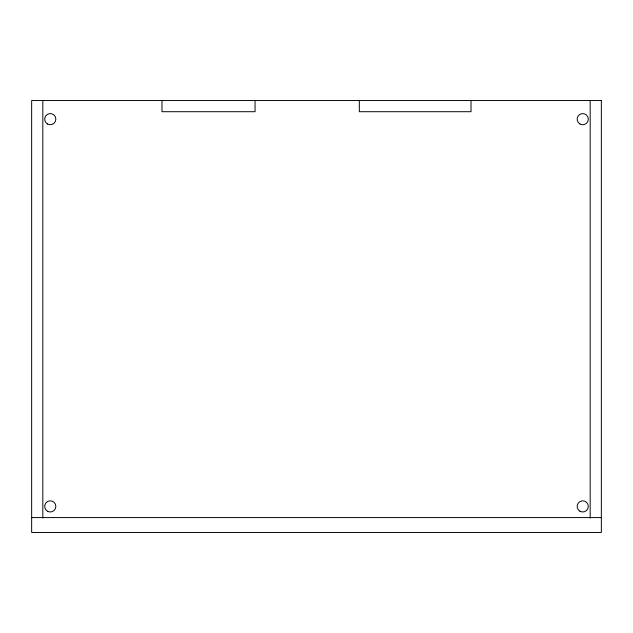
<?xml version="1.0" encoding="UTF-8"?>
<svg xmlns="http://www.w3.org/2000/svg" width="633" height="633" viewBox="0 0 633 633"><rect width="100%" height="100%" fill="white"/><g stroke="black" fill="none" stroke-linecap="round" stroke-linejoin="round"><path stroke-width="0.95" d="M31.65 517.572L601.35 517.572M590.178 100.536L590.178 518.111M471.023 100.536L471.023 111.709L359.322 111.709L359.322 100.536M255.059 100.536L255.059 111.709L161.977 111.709L161.977 100.536M42.822 100.536L42.822 518.111M601.35 100.536L31.65 100.536L31.65 532.464L601.35 532.464L601.35 100.536M47.475 123.989A5.586 5.586 0 0 0 55.854 119.154A5.586 5.586 0 0 0 47.475 114.32A5.586 5.586 0 0 0 47.475 123.989M579.939 123.989A5.586 5.586 0 0 0 588.318 119.154A5.586 5.586 0 0 0 579.939 114.32A5.586 5.586 0 0 0 579.939 123.989M579.939 511.235A5.586 5.586 0 0 0 588.318 506.4A5.586 5.586 0 0 0 579.939 501.565A5.586 5.586 0 0 0 579.939 511.235M47.475 511.235A5.586 5.586 0 0 0 55.854 506.4A5.586 5.586 0 0 0 47.475 501.565A5.586 5.586 0 0 0 47.475 511.235"/></g></svg>
